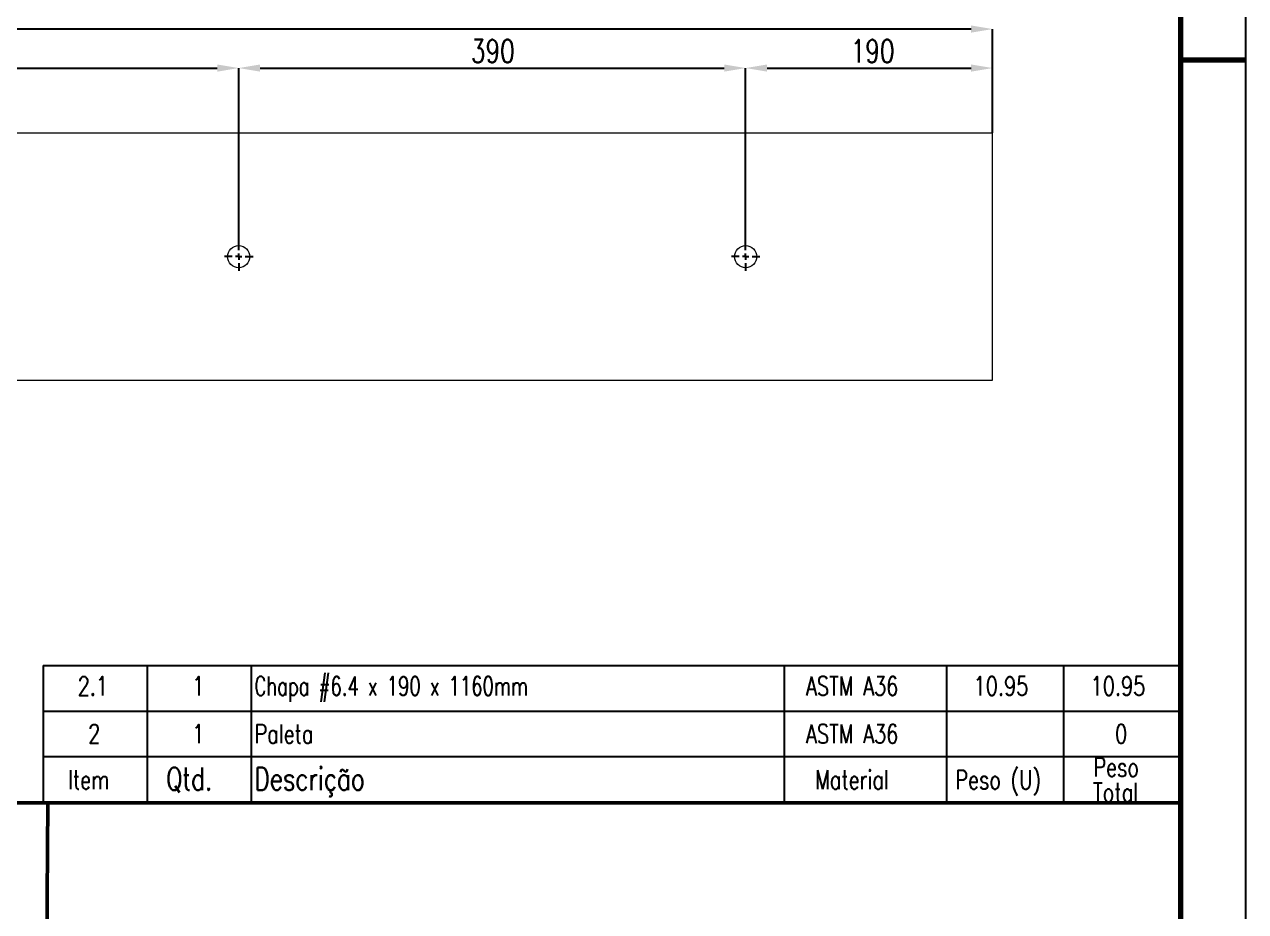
# Model space of a CAD drawing. Header units: millimetres. Extents: x 8191 to 9032, y 1301 to 1895.
# Drawn here: x 8843.6 to 9031.5, y 1466.7 to 1603.2 of the extents above; entities that cross this region are included whole.
import ezdxf

# ---------------------------------------------------------------- set-up
doc = ezdxf.new("R2010")
doc.units = ezdxf.units.MM
doc.linetypes.add('SLD-Mista-simples', pattern=[10.16, 6.35, -1.27, 1.27, -1.27])
doc.linetypes.add('SLD-Sólida', pattern=[0])
for name, color, linetype in [('CENTRO', 6, 'SLD-Mista-simples'), ('COTA', 1, 'SLD-Sólida'), ('FOLHA', 7, 'Continuous'), ('TEXTO', 7, 'SLD-Sólida')]:
    doc.layers.add(name, color=color, linetype=linetype)
doc.layers.add('ID05', color=2, linetype='Continuous', lineweight=50)
doc.styles.add('SLDTEXTSTYLE3', font='SIMPLEX')
doc.styles.add('SLDTEXTSTYLE4', font='SIMPLEX', dxfattribs={"width": 0.97})

# ---------------------------------------------------------------- blocks, each defined once
blk = doc.blocks.new('A$C5581116d')
at = {"layer": 'TEXTO'}
for p, q in [((0, 21.11), (0, 14.11)), ((0, 21.11), (16, 21.11)), ((16, 21.11), (16, 14.11)), ((16, 21.11), (32, 21.11)), ((32, 21.11), (32, 14.11)), ((32, 21.11), (114, 21.11)), ((114, 21.11), (114, 14.11)), ((114, 21.11), (139, 21.11)), ((139, 21.11), (139, 14.11)), ((139, 21.11), (157, 21.11)), ((157, 21.11), (157, 14.11)), ((157, 21.11), (175, 21.11)), ((175, 21.11), (175, 14.11)), ((0, 14.11), (0, 7.11)), ((0, 14.11), (16, 14.11)), ((16, 14.11), (16, 7.11)), ((16, 14.11), (32, 14.11)), ((32, 14.11), (32, 7.11)), ((32, 14.11), (114, 14.11)), ((114, 14.11), (114, 7.11)), ((114, 14.11), (139, 14.11)), ((139, 14.11), (139, 7.11)), ((139, 14.11), (157, 14.11)), ((157, 14.11), (157, 7.11)), ((157, 14.11), (175, 14.11)), ((175, 14.11), (175, 7.11)), ((0, 7.11), (0, 0)), ((0, 7.11), (16, 7.11)), ((16, 7.11), (16, 0)), ((16, 7.11), (32, 7.11)), ((32, 7.11), (32, 0)), ((32, 7.11), (114, 7.11)), ((114, 7.11), (114, 0)), ((114, 7.11), (139, 7.11)), ((139, 7.11), (139, 0)), ((139, 7.11), (157, 7.11)), ((157, 7.11), (157, 0)), ((157, 7.11), (175, 7.11)), ((175, 7.11), (175, 0)), ((0, 0), (16, 0)), ((16, 0), (32, 0)), ((32, 0), (114, 0)), ((114, 0), (139, 0)), ((139, 0), (157, 0)), ((157, 0), (175, 0))]:
    blk.add_line(p, q, dxfattribs=at)
at = {"layer": 'TEXTO', "linetype": 'SLD-Sólida'}
blk.add_line((175.05, 0.05), (0.05, 0.05), dxfattribs=at)
at = {"layer": 'TEXTO'}
for s, height, style, width, p in [('2.1', 2.91, 'SLDTEXTSTYLE3', 0.75, (5.31, 16.51)), ('1', 2.91, 'SLDTEXTSTYLE3', 0.75, (22.92, 16.51)), ('Chapa #6.4 x 190 x 1160mm', 2.9104, 'SLDTEXTSTYLE4', 0.7, (32.5, 16.51)), ('ASTM A36', 2.91, 'SLDTEXTSTYLE3', 0.75, (117.36, 16.51)), ('10.95', 2.91, 'SLDTEXTSTYLE3', 0.75, (143.16, 16.51)), ('10.95', 2.91, 'SLDTEXTSTYLE3', 0.75, (161.16, 16.51)), ('2', 2.91, 'SLDTEXTSTYLE3', 0.75, (6.92, 9.15)), ('1', 2.91, 'SLDTEXTSTYLE3', 0.75, (22.92, 9.15)), ('Paleta', 2.91, 'SLDTEXTSTYLE3', 0.75, (32.5, 9.15)), ('ASTM A36', 2.91, 'SLDTEXTSTYLE3', 0.75, (117.36, 9.15)), ('0', 2.91, 'SLDTEXTSTYLE3', 0.75, (164.92, 9.15)), ('Peso', 2.91, 'SLDTEXTSTYLE3', 0.75, (161.57, 4.03)), ('Item', 2.91, 'SLDTEXTSTYLE3', 0.75, (3.82, 2.09)), ('Qtd.', 3.5, 'SLDTEXTSTYLE3', 0.75, (18.93, 1.94)), ('Descrição', 3.5, 'SLDTEXTSTYLE3', 0.75, (32.5, 1.94)), ('Material', 2.91, 'SLDTEXTSTYLE3', 0.75, (118.78, 2.09)), ('Peso (U)', 2.91, 'SLDTEXTSTYLE3', 0.75, (140.33, 2.09)), ('Total', 2.91, 'SLDTEXTSTYLE3', 0.75, (161.53, 0.15))]:
    blk.add_text(s, height=height, dxfattribs=dict(at, style=style, width=width)).set_placement(p)

msp = doc.modelspace()

# ---------------------------------------------------------------- linework, layer by layer
at = {"linetype": 'SLD-Sólida', "lineweight": 18}
for p, q in [((8992.59, 1586.45), (8760.59, 1586.45)), ((8992.59, 1548.45), (8992.59, 1586.45)), ((8760.59, 1548.45), (8992.59, 1548.45))]:
    msp.add_line(p, q, dxfattribs=at)
for centre in [(8876.59, 1567.45), (8954.59, 1567.45)]:
    msp.add_circle(centre, 1.7, dxfattribs=at)
at = {"layer": 'CENTRO'}
for p, q in [((8876.59, 1568.45), (8876.59, 1569.65)), ((8954.59, 1568.45), (8954.59, 1569.65)), ((8875.59, 1567.45), (8874.39, 1567.45)), ((8876.59, 1567.45), (8876.09, 1567.45)), ((8876.59, 1567.45), (8876.59, 1567.95)), ((8876.59, 1567.45), (8876.59, 1566.95)), ((8876.59, 1567.45), (8877.09, 1567.45)), ((8877.59, 1567.45), (8878.79, 1567.45)), ((8953.59, 1567.45), (8952.39, 1567.45)), ((8954.59, 1567.45), (8954.09, 1567.45)), ((8954.59, 1567.45), (8954.59, 1567.95)), ((8954.59, 1567.45), (8954.59, 1566.95)), ((8954.59, 1567.45), (8955.09, 1567.45)), ((8955.59, 1567.45), (8956.79, 1567.45)), ((8876.59, 1566.45), (8876.59, 1565.25)), ((8954.59, 1566.45), (8954.59, 1565.25))]:
    msp.add_line(p, q, dxfattribs=at)
at = {"layer": 'COTA'}
for p, q in [((8989.29, 1602.45), (8763.89, 1602.45)), ((8992.59, 1586.51), (8992.59, 1602.45)), ((8801.89, 1596.45), (8873.29, 1596.45)), ((8876.59, 1569.71), (8876.59, 1596.45)), ((8876.59, 1569.71), (8876.59, 1596.45)), ((8879.89, 1596.45), (8951.29, 1596.45)), ((8954.59, 1569.71), (8954.59, 1596.45)), ((8954.59, 1569.71), (8954.59, 1596.45)), ((8957.89, 1596.45), (8989.29, 1596.45)), ((8992.59, 1586.51), (8992.59, 1596.45))]:
    msp.add_line(p, q, dxfattribs=at)
for points in [[(8989.29, 1603), (8989.29, 1601.9), (8992.59, 1602.45)], [(8873.29, 1597), (8873.29, 1595.9), (8876.59, 1596.45)], [(8879.89, 1597), (8879.89, 1595.9), (8876.59, 1596.45)], [(8951.29, 1597), (8951.29, 1595.9), (8954.59, 1596.45)], [(8957.89, 1597), (8957.89, 1595.9), (8954.59, 1596.45)], [(8989.29, 1597), (8989.29, 1595.9), (8992.59, 1596.45)]]:
    msp.add_solid(points, dxfattribs=at)
at = {"layer": 'FOLHA', "color": 9, "lineweight": 100}
for p, q in [((9021.51, 1884.73), (9021.51, 1310.73)), ((9021.51, 1597.73), (9031.51, 1597.73))]:
    msp.add_line(p, q, dxfattribs=at)
at = {"layer": 'FOLHA'}
msp.add_lwpolyline([(8190.51, 1894.73), (9031.51, 1894.73), (9031.51, 1300.73), (8190.51, 1300.73)], close=True, dxfattribs=at)
at = {"layer": 'ID05', "color": 5}
for p, q in [((9021.51, 1483.45), (8731.53, 1483.45)), ((8847.22, 1483.45), (8846.51, 1388.1))]:
    msp.add_line(p, q, dxfattribs=at)

# ---------------------------------------------------------------- block references
msp.add_blockref('A$C5581116d', (8846.51, 1483.45))

# ---------------------------------------------------------------- texts
at = {"layer": 'COTA', "style": 'SLDTEXTSTYLE3', "width": 0.75}
for s, p in [('390', (8912.31, 1597.32)), ('190', (8970.75, 1597.32))]:
    msp.add_text(s, height=3.5, dxfattribs=at).set_placement(p)

doc.saveas('drawing.dxf')
